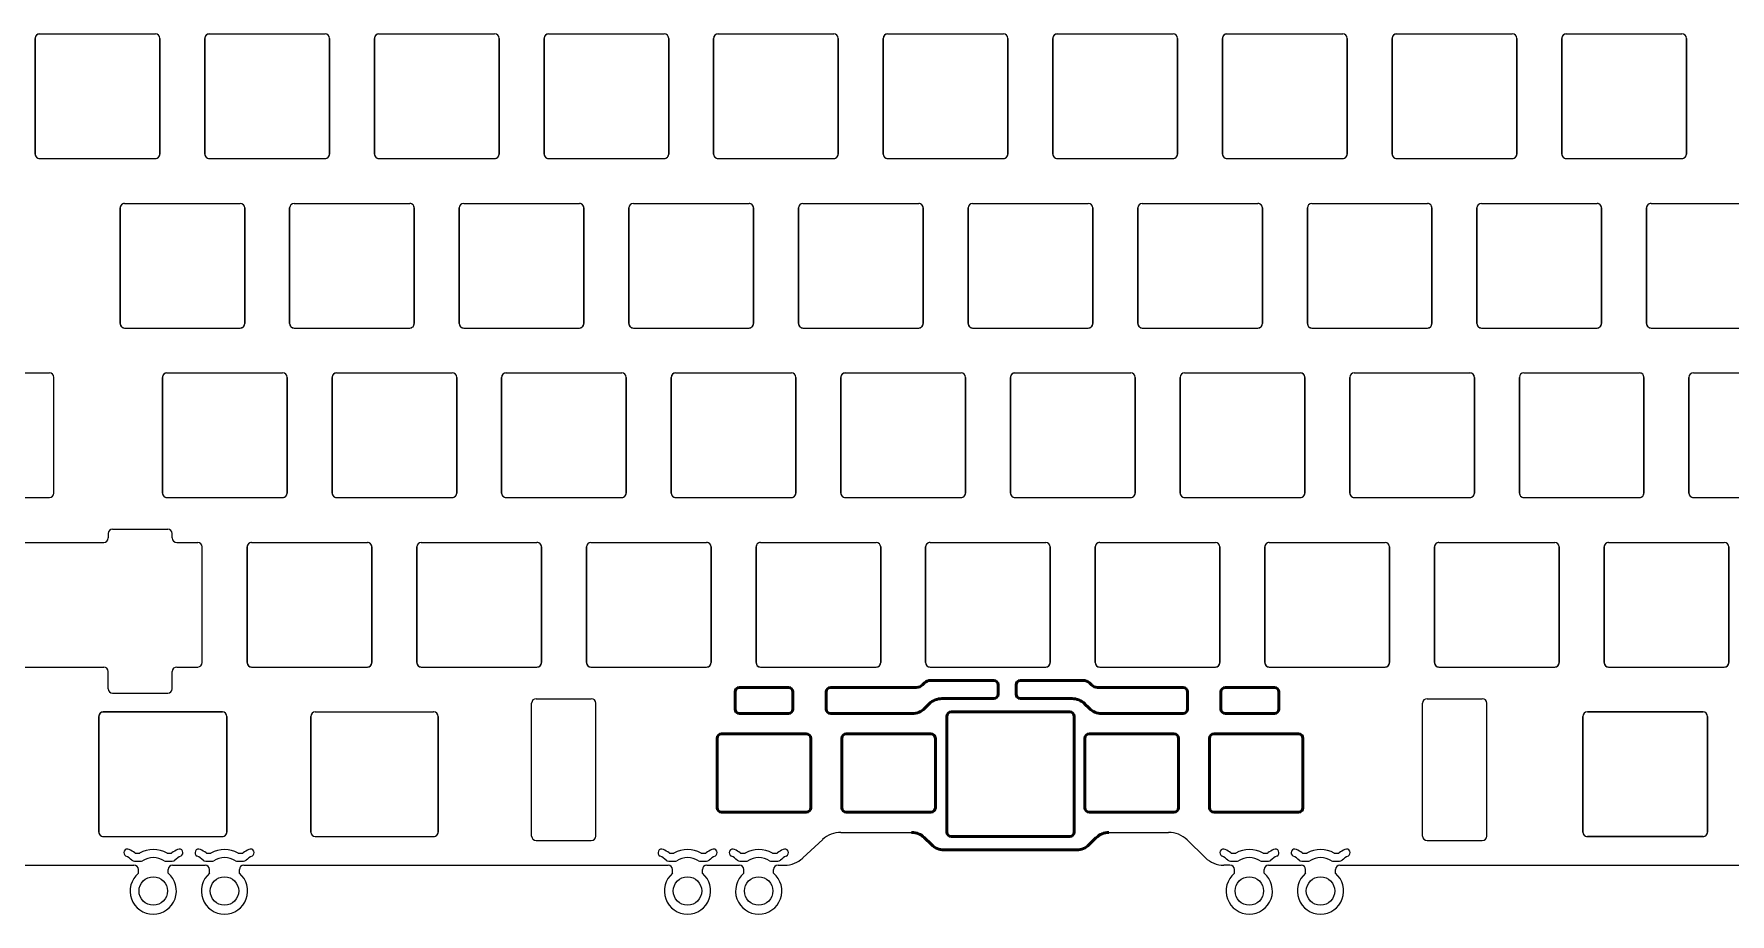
# Model space of a CAD drawing. Header units: millimetres. Extents: x 2604 to 3137, y 1244 to 1720.
# Drawn here: x 2719.6 to 2910.1, y 1496.6 to 1595.6 of the extents above; entities that cross this region are included whole.
import ezdxf

# ---------------------------------------------------------------- set-up
doc = ezdxf.new("R2010")
doc.units = ezdxf.units.MM
doc.linetypes.add('solid', pattern=[0])
doc.layers.add('Visible', color=7, linetype='Continuous', lineweight=50)

msp = doc.modelspace()

# ---------------------------------------------------------------- linework, layer by layer
at = {"linetype": 'Continuous', "lineweight": 15}
for p, q in [((2719.71, 1582.06), (2719.71, 1595.06)), ((2720.21, 1595.56), (2733.21, 1595.56)), ((2733.71, 1582.06), (2733.71, 1595.06)), ((2738.76, 1582.06), (2738.76, 1595.06)), ((2739.26, 1595.56), (2752.26, 1595.56)), ((2752.76, 1582.06), (2752.76, 1595.06)), ((2757.81, 1582.06), (2757.81, 1595.06)), ((2758.31, 1595.56), (2771.31, 1595.56)), ((2771.81, 1582.06), (2771.81, 1595.06)), ((2776.86, 1582.06), (2776.86, 1595.06)), ((2777.36, 1595.56), (2790.36, 1595.56)), ((2790.86, 1582.06), (2790.86, 1595.06)), ((2795.91, 1582.06), (2795.91, 1595.06)), ((2796.41, 1595.56), (2809.41, 1595.56)), ((2809.91, 1582.06), (2809.91, 1595.06)), ((2814.96, 1582.06), (2814.96, 1595.06)), ((2815.46, 1595.56), (2828.46, 1595.56)), ((2828.96, 1582.06), (2828.96, 1595.06)), ((2834.01, 1582.06), (2834.01, 1595.06)), ((2834.51, 1595.56), (2847.51, 1595.56)), ((2848.01, 1582.06), (2848.01, 1595.06)), ((2853.06, 1582.06), (2853.06, 1595.06)), ((2853.56, 1595.56), (2866.56, 1595.56)), ((2867.06, 1582.06), (2867.06, 1595.06)), ((2872.11, 1582.06), (2872.11, 1595.06)), ((2872.61, 1595.56), (2885.61, 1595.56)), ((2886.11, 1582.06), (2886.11, 1595.06)), ((2891.16, 1582.06), (2891.16, 1595.06)), ((2891.66, 1595.56), (2904.66, 1595.56)), ((2905.16, 1582.06), (2905.16, 1595.06)), ((2720.21, 1581.56), (2733.21, 1581.56)), ((2739.26, 1581.56), (2752.26, 1581.56)), ((2758.31, 1581.56), (2771.31, 1581.56)), ((2777.36, 1581.56), (2790.36, 1581.56)), ((2796.41, 1581.56), (2809.41, 1581.56)), ((2815.46, 1581.56), (2828.46, 1581.56)), ((2834.51, 1581.56), (2847.51, 1581.56)), ((2853.56, 1581.56), (2866.56, 1581.56)), ((2872.61, 1581.56), (2885.61, 1581.56)), ((2891.66, 1581.56), (2904.66, 1581.56)), ((2729.24, 1563.01), (2729.24, 1576.01)), ((2729.74, 1576.51), (2742.74, 1576.51)), ((2743.24, 1563.01), (2743.24, 1576.01)), ((2748.29, 1563.01), (2748.29, 1576.01)), ((2748.79, 1576.51), (2761.79, 1576.51)), ((2762.29, 1563.01), (2762.29, 1576.01)), ((2767.34, 1563.01), (2767.34, 1576.01)), ((2767.84, 1576.51), (2780.84, 1576.51)), ((2781.34, 1563.01), (2781.34, 1576.01)), ((2786.39, 1563.01), (2786.39, 1576.01)), ((2786.89, 1576.51), (2799.89, 1576.51)), ((2800.39, 1563.01), (2800.39, 1576.01)), ((2805.44, 1563.01), (2805.44, 1576.01)), ((2805.94, 1576.51), (2818.94, 1576.51)), ((2819.44, 1563.01), (2819.44, 1576.01)), ((2824.49, 1563.01), (2824.49, 1576.01)), ((2824.99, 1576.51), (2837.99, 1576.51)), ((2838.49, 1563.01), (2838.49, 1576.01)), ((2843.54, 1563.01), (2843.54, 1576.01)), ((2844.04, 1576.51), (2857.04, 1576.51)), ((2857.54, 1563.01), (2857.54, 1576.01)), ((2862.59, 1563.01), (2862.59, 1576.01)), ((2863.09, 1576.51), (2876.09, 1576.51)), ((2876.59, 1563.01), (2876.59, 1576.01)), ((2881.64, 1563.01), (2881.64, 1576.01)), ((2882.14, 1576.51), (2895.14, 1576.51)), ((2895.64, 1563.01), (2895.64, 1576.01)), ((2900.69, 1563.01), (2900.69, 1576.01)), ((2901.19, 1576.51), (2914.19, 1576.51)), ((2729.74, 1562.51), (2742.74, 1562.51)), ((2748.79, 1562.51), (2761.79, 1562.51)), ((2767.84, 1562.51), (2780.84, 1562.51)), ((2786.89, 1562.51), (2799.89, 1562.51)), ((2805.94, 1562.51), (2818.94, 1562.51)), ((2824.99, 1562.51), (2837.99, 1562.51)), ((2844.04, 1562.51), (2857.04, 1562.51)), ((2863.09, 1562.51), (2876.09, 1562.51)), ((2882.14, 1562.51), (2895.14, 1562.51)), ((2901.19, 1562.51), (2914.19, 1562.51)), ((2703.54, 1557.46), (2721.31, 1557.46)), ((2721.81, 1543.96), (2721.81, 1556.96)), ((2734, 1543.96), (2734, 1556.96)), ((2734.5, 1557.46), (2747.5, 1557.46)), ((2748, 1543.96), (2748, 1556.96)), ((2753.05, 1543.96), (2753.05, 1556.96)), ((2753.55, 1557.46), (2766.55, 1557.46)), ((2767.05, 1543.96), (2767.05, 1556.96)), ((2772.1, 1543.96), (2772.1, 1556.96)), ((2772.6, 1557.46), (2785.6, 1557.46)), ((2786.1, 1543.96), (2786.1, 1556.96)), ((2791.15, 1543.96), (2791.15, 1556.96)), ((2791.65, 1557.46), (2804.65, 1557.46)), ((2805.15, 1543.96), (2805.15, 1556.96)), ((2810.2, 1543.96), (2810.2, 1556.96)), ((2810.7, 1557.46), (2823.7, 1557.46)), ((2824.2, 1543.96), (2824.2, 1556.96)), ((2829.25, 1543.96), (2829.25, 1556.96)), ((2829.75, 1557.46), (2842.75, 1557.46)), ((2843.25, 1543.96), (2843.25, 1556.96)), ((2848.3, 1543.96), (2848.3, 1556.96)), ((2848.8, 1557.46), (2861.8, 1557.46)), ((2862.3, 1543.96), (2862.3, 1556.96)), ((2867.35, 1543.96), (2867.35, 1556.96)), ((2867.85, 1557.46), (2880.85, 1557.46)), ((2881.35, 1543.96), (2881.35, 1556.96)), ((2886.4, 1543.96), (2886.4, 1556.96)), ((2886.9, 1557.46), (2899.9, 1557.46)), ((2900.4, 1543.96), (2900.4, 1556.96)), ((2905.45, 1543.96), (2905.45, 1556.96)), ((2905.95, 1557.46), (2918.95, 1557.46)), ((2703.54, 1543.46), (2721.31, 1543.46)), ((2734.5, 1543.46), (2747.5, 1543.46)), ((2753.55, 1543.46), (2766.55, 1543.46)), ((2772.6, 1543.46), (2785.6, 1543.46)), ((2791.65, 1543.46), (2804.65, 1543.46)), ((2810.7, 1543.46), (2823.7, 1543.46)), ((2829.75, 1543.46), (2842.75, 1543.46)), ((2848.8, 1543.46), (2861.8, 1543.46)), ((2867.85, 1543.46), (2880.85, 1543.46)), ((2886.9, 1543.46), (2899.9, 1543.46)), ((2905.95, 1543.46), (2918.95, 1543.46)), ((2727.91, 1539.4), (2727.91, 1538.91)), ((2728.41, 1539.9), (2734.61, 1539.9)), ((2735.11, 1538.91), (2735.11, 1539.4)), ((2735.61, 1538.41), (2737.98, 1538.41)), ((2738.47, 1524.91), (2738.47, 1537.91)), ((2743.52, 1524.91), (2743.52, 1537.91)), ((2744.02, 1538.41), (2757.02, 1538.41)), ((2757.52, 1524.91), (2757.52, 1537.91)), ((2762.57, 1524.91), (2762.57, 1537.91)), ((2763.07, 1538.41), (2776.07, 1538.41)), ((2776.57, 1524.91), (2776.57, 1537.91)), ((2781.62, 1524.91), (2781.62, 1537.91)), ((2782.12, 1538.41), (2795.12, 1538.41)), ((2795.62, 1524.91), (2795.62, 1537.91)), ((2800.67, 1524.91), (2800.67, 1537.91)), ((2801.17, 1538.41), (2814.17, 1538.41)), ((2814.67, 1524.91), (2814.67, 1537.91)), ((2819.72, 1524.91), (2819.72, 1537.91)), ((2820.22, 1538.41), (2833.22, 1538.41)), ((2833.72, 1524.91), (2833.72, 1537.91)), ((2838.77, 1524.91), (2838.77, 1537.91)), ((2839.27, 1538.41), (2852.27, 1538.41)), ((2852.77, 1524.91), (2852.77, 1537.91)), ((2857.82, 1524.91), (2857.82, 1537.91)), ((2858.32, 1538.41), (2871.32, 1538.41)), ((2871.82, 1524.91), (2871.82, 1537.91)), ((2876.87, 1524.91), (2876.87, 1537.91)), ((2877.37, 1538.41), (2890.37, 1538.41)), ((2890.87, 1524.91), (2890.87, 1537.91)), ((2895.92, 1524.91), (2895.92, 1537.91)), ((2896.42, 1538.41), (2909.42, 1538.41)), ((2909.92, 1524.91), (2909.92, 1537.91)), ((2711.73, 1524.41), (2727.41, 1524.41)), ((2735.61, 1524.41), (2737.98, 1524.41)), ((2744.02, 1524.41), (2757.02, 1524.41)), ((2763.07, 1524.41), (2776.07, 1524.41)), ((2782.12, 1524.41), (2795.12, 1524.41)), ((2801.17, 1524.41), (2814.17, 1524.41)), ((2820.22, 1524.41), (2833.22, 1524.41)), ((2839.27, 1524.41), (2852.27, 1524.41)), ((2858.32, 1524.41), (2871.32, 1524.41)), ((2877.37, 1524.41), (2890.37, 1524.41)), ((2896.42, 1524.41), (2909.42, 1524.41)), ((2727.91, 1521.96), (2727.91, 1523.91)), ((2735.11, 1521.96), (2735.11, 1523.91)), ((2728.41, 1521.46), (2734.61, 1521.46)), ((2775.47, 1505.41), (2775.47, 1520.35)), ((2775.97, 1520.85), (2782.17, 1520.85)), ((2782.67, 1505.41), (2782.67, 1520.35)), ((2875.54, 1505.41), (2875.54, 1520.35)), ((2876.04, 1520.85), (2882.24, 1520.85)), ((2882.74, 1505.41), (2882.74, 1520.35)), ((2726.86, 1505.86), (2726.86, 1518.86)), ((2727.36, 1519.36), (2740.74, 1519.36)), ((2741.24, 1505.86), (2741.24, 1518.86)), ((2750.66, 1506.36), (2750.66, 1518.36)), ((2750.67, 1505.86), (2750.67, 1518.86)), ((2764.97, 1505.86), (2764.97, 1518.86)), ((2893.54, 1505.86), (2893.54, 1518.86)), ((2907.04, 1519.36), (2894.04, 1519.36)), ((2894.04, 1519.36), (2907.04, 1519.36)), ((2907.54, 1505.86), (2907.54, 1518.86)), ((2727.36, 1505.36), (2740.74, 1505.36)), ((2907.04, 1505.36), (2894.04, 1505.36)), ((2894.04, 1505.36), (2907.04, 1505.36)), ((2775.97, 1504.91), (2782.17, 1504.91)), ((2876.04, 1504.91), (2882.24, 1504.91))]:
    msp.add_line(p, q, dxfattribs=at)
for p, q in [((2719.71, 1595.06), (2719.71, 1582.06)), ((2720.21, 1595.56), (2733.21, 1595.56)), ((2733.71, 1595.06), (2733.71, 1582.06)), ((2738.76, 1595.06), (2738.76, 1582.06)), ((2739.26, 1595.56), (2752.26, 1595.56)), ((2752.76, 1595.06), (2752.76, 1582.06)), ((2757.81, 1595.06), (2757.81, 1582.06)), ((2758.31, 1595.56), (2771.31, 1595.56)), ((2771.81, 1595.06), (2771.81, 1582.06)), ((2776.86, 1595.06), (2776.86, 1582.06)), ((2777.36, 1595.56), (2790.36, 1595.56)), ((2790.86, 1595.06), (2790.86, 1582.06)), ((2795.91, 1595.06), (2795.91, 1582.06)), ((2796.41, 1595.56), (2809.41, 1595.56)), ((2809.91, 1595.06), (2809.91, 1582.06)), ((2814.96, 1595.06), (2814.96, 1582.06)), ((2815.46, 1595.56), (2828.46, 1595.56)), ((2828.96, 1595.06), (2828.96, 1582.06)), ((2834.01, 1595.06), (2834.01, 1582.06)), ((2834.51, 1595.56), (2847.51, 1595.56)), ((2848.01, 1595.06), (2848.01, 1582.06)), ((2853.06, 1595.06), (2853.06, 1582.06)), ((2853.56, 1595.56), (2866.56, 1595.56)), ((2867.06, 1595.06), (2867.06, 1582.06)), ((2872.11, 1595.06), (2872.11, 1582.06)), ((2872.61, 1595.56), (2885.61, 1595.56)), ((2886.11, 1595.06), (2886.11, 1582.06)), ((2891.16, 1595.06), (2891.16, 1582.06)), ((2891.66, 1595.56), (2904.66, 1595.56)), ((2905.16, 1595.06), (2905.16, 1582.06)), ((2720.21, 1581.56), (2733.21, 1581.56)), ((2739.26, 1581.56), (2752.26, 1581.56)), ((2758.31, 1581.56), (2771.31, 1581.56)), ((2777.36, 1581.56), (2790.36, 1581.56)), ((2796.41, 1581.56), (2809.41, 1581.56)), ((2815.46, 1581.56), (2828.46, 1581.56)), ((2834.51, 1581.56), (2847.51, 1581.56)), ((2853.56, 1581.56), (2866.56, 1581.56)), ((2872.61, 1581.56), (2885.61, 1581.56)), ((2891.66, 1581.56), (2904.66, 1581.56)), ((2729.24, 1576.01), (2729.24, 1563.01)), ((2729.74, 1576.51), (2742.74, 1576.51)), ((2743.24, 1576.01), (2743.24, 1563.01)), ((2748.29, 1576.01), (2748.29, 1563.01)), ((2748.79, 1576.51), (2761.79, 1576.51)), ((2762.29, 1576.01), (2762.29, 1563.01)), ((2767.34, 1576.01), (2767.34, 1563.01)), ((2767.84, 1576.51), (2780.84, 1576.51)), ((2781.34, 1576.01), (2781.34, 1563.01)), ((2786.39, 1576.01), (2786.39, 1563.01)), ((2786.89, 1576.51), (2799.89, 1576.51)), ((2800.39, 1576.01), (2800.39, 1563.01)), ((2805.44, 1576.01), (2805.44, 1563.01)), ((2805.94, 1576.51), (2818.94, 1576.51)), ((2819.44, 1576.01), (2819.44, 1563.01)), ((2824.49, 1576.01), (2824.49, 1563.01)), ((2824.99, 1576.51), (2837.99, 1576.51)), ((2838.49, 1576.01), (2838.49, 1563.01)), ((2843.54, 1576.01), (2843.54, 1563.01)), ((2844.04, 1576.51), (2857.04, 1576.51)), ((2857.54, 1576.01), (2857.54, 1563.01)), ((2862.59, 1576.01), (2862.59, 1563.01)), ((2863.09, 1576.51), (2876.09, 1576.51)), ((2876.59, 1576.01), (2876.59, 1563.01)), ((2881.64, 1576.01), (2881.64, 1563.01)), ((2882.14, 1576.51), (2895.14, 1576.51)), ((2895.64, 1576.01), (2895.64, 1563.01)), ((2900.69, 1576.01), (2900.69, 1563.01)), ((2901.19, 1576.51), (2914.19, 1576.51)), ((2729.74, 1562.51), (2742.74, 1562.51)), ((2748.79, 1562.51), (2761.79, 1562.51)), ((2767.84, 1562.51), (2780.84, 1562.51)), ((2786.89, 1562.51), (2799.89, 1562.51)), ((2805.94, 1562.51), (2818.94, 1562.51)), ((2824.99, 1562.51), (2837.99, 1562.51)), ((2844.04, 1562.51), (2857.04, 1562.51)), ((2863.09, 1562.51), (2876.09, 1562.51)), ((2882.14, 1562.51), (2895.14, 1562.51)), ((2901.19, 1562.51), (2914.19, 1562.51)), ((2703.54, 1557.46), (2721.31, 1557.46)), ((2721.81, 1543.96), (2721.81, 1556.96)), ((2734, 1556.96), (2734, 1543.96)), ((2734.5, 1557.46), (2747.5, 1557.46)), ((2748, 1556.96), (2748, 1543.96)), ((2753.05, 1556.96), (2753.05, 1543.96)), ((2753.55, 1557.46), (2766.55, 1557.46)), ((2767.05, 1556.96), (2767.05, 1543.96)), ((2772.1, 1556.96), (2772.1, 1543.96)), ((2772.6, 1557.46), (2785.6, 1557.46)), ((2786.1, 1556.96), (2786.1, 1543.96)), ((2791.15, 1556.96), (2791.15, 1543.96)), ((2791.65, 1557.46), (2804.65, 1557.46)), ((2805.15, 1556.96), (2805.15, 1543.96)), ((2810.2, 1556.96), (2810.2, 1543.96)), ((2810.7, 1557.46), (2823.7, 1557.46)), ((2824.2, 1556.96), (2824.2, 1543.96)), ((2829.25, 1556.96), (2829.25, 1543.96)), ((2829.75, 1557.46), (2842.75, 1557.46)), ((2843.25, 1556.96), (2843.25, 1543.96)), ((2848.3, 1556.96), (2848.3, 1543.96)), ((2848.8, 1557.46), (2861.8, 1557.46)), ((2862.3, 1556.96), (2862.3, 1543.96)), ((2867.35, 1556.96), (2867.35, 1543.96)), ((2867.85, 1557.46), (2880.85, 1557.46)), ((2881.35, 1556.96), (2881.35, 1543.96)), ((2886.4, 1556.96), (2886.4, 1543.96)), ((2886.9, 1557.46), (2899.9, 1557.46)), ((2900.4, 1556.96), (2900.4, 1543.96)), ((2905.45, 1556.96), (2905.45, 1543.96)), ((2905.95, 1557.46), (2918.95, 1557.46)), ((2703.54, 1543.46), (2721.31, 1543.46)), ((2734.5, 1543.46), (2747.5, 1543.46)), ((2753.55, 1543.46), (2766.55, 1543.46)), ((2772.6, 1543.46), (2785.6, 1543.46)), ((2791.65, 1543.46), (2804.65, 1543.46)), ((2810.7, 1543.46), (2823.7, 1543.46)), ((2829.75, 1543.46), (2842.75, 1543.46)), ((2848.8, 1543.46), (2861.8, 1543.46)), ((2867.85, 1543.46), (2880.85, 1543.46)), ((2886.9, 1543.46), (2899.9, 1543.46)), ((2905.95, 1543.46), (2918.95, 1543.46)), ((2711.73, 1538.41), (2727.41, 1538.41)), ((2743.52, 1537.91), (2743.52, 1524.91)), ((2744.02, 1538.41), (2757.02, 1538.41)), ((2757.52, 1537.91), (2757.52, 1524.91)), ((2762.57, 1537.91), (2762.57, 1524.91)), ((2763.07, 1538.41), (2776.07, 1538.41)), ((2776.57, 1537.91), (2776.57, 1524.91)), ((2781.62, 1537.91), (2781.62, 1524.91)), ((2782.12, 1538.41), (2795.12, 1538.41)), ((2795.62, 1537.91), (2795.62, 1524.91)), ((2800.67, 1537.91), (2800.67, 1524.91)), ((2801.17, 1538.41), (2814.17, 1538.41)), ((2814.67, 1537.91), (2814.67, 1524.91)), ((2819.72, 1537.91), (2819.72, 1524.91)), ((2820.22, 1538.41), (2833.22, 1538.41)), ((2833.72, 1537.91), (2833.72, 1524.91)), ((2838.77, 1537.91), (2838.77, 1524.91)), ((2839.27, 1538.41), (2852.27, 1538.41)), ((2852.77, 1537.91), (2852.77, 1524.91)), ((2857.82, 1537.91), (2857.82, 1524.91)), ((2858.32, 1538.41), (2871.32, 1538.41)), ((2871.82, 1537.91), (2871.82, 1524.91)), ((2876.87, 1537.91), (2876.87, 1524.91)), ((2877.37, 1538.41), (2890.37, 1538.41)), ((2890.87, 1537.91), (2890.87, 1524.91)), ((2895.92, 1537.91), (2895.92, 1524.91)), ((2896.42, 1538.41), (2909.42, 1538.41)), ((2909.92, 1537.91), (2909.92, 1524.91)), ((2713.07, 1524.41), (2726.07, 1524.41)), ((2744.02, 1524.41), (2757.02, 1524.41)), ((2763.07, 1524.41), (2776.07, 1524.41)), ((2782.12, 1524.41), (2795.12, 1524.41)), ((2801.17, 1524.41), (2814.17, 1524.41)), ((2820.22, 1524.41), (2833.22, 1524.41)), ((2839.27, 1524.41), (2852.27, 1524.41)), ((2858.32, 1524.41), (2871.32, 1524.41)), ((2877.37, 1524.41), (2890.37, 1524.41)), ((2896.42, 1524.41), (2909.42, 1524.41)), ((2726.85, 1518.86), (2726.85, 1505.86)), ((2740.73, 1519.36), (2727.35, 1519.36)), ((2741.24, 1518.86), (2741.24, 1505.86)), ((2750.66, 1518.86), (2750.66, 1505.86)), ((2751.16, 1519.36), (2764.46, 1519.36)), ((2764.96, 1518.86), (2764.96, 1505.86)), ((2893.54, 1518.86), (2893.54, 1505.86)), ((2907.54, 1518.86), (2907.54, 1505.86)), ((2727.35, 1505.36), (2740.74, 1505.36)), ((2751.16, 1505.36), (2764.46, 1505.36)), ((2805.93, 1502.95), (2808.16, 1505.02)), ((2810.2, 1505.83), (2818.15, 1505.83)), ((2840.31, 1505.83), (2846.99, 1505.83)), ((2849.08, 1504.98), (2851.13, 1502.99)), ((2698.47, 1502.14), (2730.8, 1502.14)), ((2731.3, 1501.23), (2731.3, 1501.64)), ((2734.64, 1501.23), (2734.64, 1501.64)), ((2735.14, 1502.14), (2738.8, 1502.14)), ((2739.3, 1501.23), (2739.3, 1501.64)), ((2742.64, 1501.23), (2742.64, 1501.64)), ((2743.14, 1502.14), (2790.8, 1502.14)), ((2791.3, 1501.23), (2791.3, 1501.64)), ((2794.64, 1501.23), (2794.64, 1501.64)), ((2795.14, 1502.14), (2798.8, 1502.14)), ((2799.3, 1501.23), (2799.3, 1501.64)), ((2802.64, 1501.23), (2802.64, 1501.64)), ((2803.14, 1502.14), (2803.88, 1502.14)), ((2853.9, 1502.14), (2853.22, 1502.14)), ((2854.4, 1501.23), (2854.4, 1501.64)), ((2857.74, 1501.23), (2857.74, 1501.64)), ((2858.24, 1502.14), (2861.9, 1502.14)), ((2862.4, 1501.23), (2862.4, 1501.64)), ((2865.74, 1501.23), (2865.74, 1501.64)), ((2866.24, 1502.14), (2940.8, 1502.14))]:
    msp.add_line(p, q)
at = {"linetype": 'solid'}
for p, q in [((2730.99, 1503.48), (2731.38, 1503.48)), ((2734.59, 1503.48), (2734.98, 1503.48)), ((2738.99, 1503.48), (2739.38, 1503.48)), ((2742.59, 1503.48), (2742.98, 1503.48)), ((2790.99, 1503.48), (2791.38, 1503.48)), ((2794.59, 1503.48), (2794.98, 1503.48)), ((2798.99, 1503.48), (2799.38, 1503.48)), ((2802.59, 1503.48), (2802.98, 1503.48)), ((2854.09, 1503.48), (2854.48, 1503.48)), ((2857.69, 1503.48), (2858.08, 1503.48)), ((2862.09, 1503.48), (2862.48, 1503.48)), ((2865.69, 1503.48), (2866.08, 1503.48)), ((2730.86, 1502.58), (2731.55, 1502.58)), ((2734.42, 1502.58), (2735.11, 1502.58)), ((2738.86, 1502.58), (2739.55, 1502.58)), ((2742.42, 1502.58), (2743.11, 1502.58)), ((2790.86, 1502.58), (2791.55, 1502.58)), ((2794.42, 1502.58), (2795.11, 1502.58)), ((2798.86, 1502.58), (2799.55, 1502.58)), ((2802.42, 1502.58), (2803.11, 1502.58)), ((2853.96, 1502.58), (2854.65, 1502.58)), ((2857.52, 1502.58), (2858.21, 1502.58)), ((2861.96, 1502.58), (2862.65, 1502.58)), ((2865.52, 1502.58), (2866.21, 1502.58))]:
    msp.add_line(p, q, dxfattribs=at)
for centre in [(2732.97, 1499.24), (2740.97, 1499.24), (2792.97, 1499.24), (2800.97, 1499.24), (2856.07, 1499.24), (2864.07, 1499.24)]:
    msp.add_circle(centre, 1.6)
at = {"linetype": 'Continuous', "lineweight": 15}
for centre, start, end in [((2720.21, 1595.06), 89.9991, 179.9998), ((2733.21, 1595.06), 359.9999, 89.9997), ((2739.26, 1595.06), 89.9991, 179.9998), ((2752.26, 1595.06), 359.9999, 89.9997), ((2758.31, 1595.06), 89.9991, 179.9998), ((2771.31, 1595.06), 359.9999, 89.9997), ((2777.36, 1595.06), 89.9991, 179.9998), ((2790.36, 1595.06), 359.9999, 89.9997), ((2796.41, 1595.06), 89.9991, 179.9998), ((2809.41, 1595.06), 359.9999, 89.9997), ((2815.46, 1595.06), 89.9991, 179.9998), ((2828.46, 1595.06), 359.9999, 89.9997), ((2834.51, 1595.06), 89.9991, 179.9998), ((2847.51, 1595.06), 359.9999, 89.9997), ((2853.56, 1595.06), 89.9991, 179.9998), ((2866.56, 1595.06), 359.9999, 89.9997), ((2872.61, 1595.06), 89.9991, 179.9998), ((2885.61, 1595.06), 359.9999, 89.9997), ((2891.66, 1595.06), 89.9991, 179.9998), ((2904.66, 1595.06), 359.9999, 89.9997), ((2720.21, 1582.06), 179.9998, 270.0009), ((2733.21, 1582.06), 270.0003, 0.0005), ((2739.26, 1582.06), 179.9998, 270.0009), ((2752.26, 1582.06), 270.0003, 0.0005), ((2758.31, 1582.06), 179.9998, 270.0009), ((2771.31, 1582.06), 270.0003, 0.0005), ((2777.36, 1582.06), 179.9998, 270.0009), ((2790.36, 1582.06), 270.0003, 0.0005), ((2796.41, 1582.06), 179.9998, 270.0009), ((2809.41, 1582.06), 270.0003, 0.0005), ((2815.46, 1582.06), 179.9998, 270.0009), ((2828.46, 1582.06), 270.0003, 0.0005), ((2834.51, 1582.06), 179.9998, 270.0009), ((2847.51, 1582.06), 270.0003, 0.0005), ((2853.56, 1582.06), 179.9998, 270.0009), ((2866.56, 1582.06), 270.0003, 0.0005), ((2872.61, 1582.06), 179.9998, 270.0009), ((2885.61, 1582.06), 270.0003, 0.0005), ((2891.66, 1582.06), 179.9998, 270.0009), ((2904.66, 1582.06), 270.0003, 0.0005), ((2729.74, 1576.01), 89.9991, 179.9998), ((2742.74, 1576.01), 359.9999, 89.9997), ((2748.79, 1576.01), 89.9999, 179.9998), ((2761.79, 1576.01), 359.9999, 90), ((2767.84, 1576.01), 89.9999, 179.9998), ((2780.84, 1576.01), 359.9999, 90), ((2786.89, 1576.01), 89.9999, 179.9998), ((2799.89, 1576.01), 359.9999, 90), ((2805.94, 1576.01), 89.9999, 179.9998), ((2818.94, 1576.01), 359.9999, 90), ((2824.99, 1576.01), 89.9999, 179.9998), ((2837.99, 1576.01), 359.9999, 89.9997), ((2844.04, 1576.01), 89.9999, 179.9998), ((2857.04, 1576.01), 359.9999, 90), ((2863.09, 1576.01), 89.9999, 179.9998), ((2876.09, 1576.01), 359.9999, 90), ((2882.14, 1576.01), 89.9999, 179.9998), ((2895.14, 1576.01), 359.9999, 90), ((2901.19, 1576.01), 89.9991, 179.9998), ((2729.74, 1563.01), 179.9998, 270.0009), ((2742.74, 1563.01), 270.0003, 0.0005), ((2748.79, 1563.01), 179.9998, 270.0001), ((2761.79, 1563.01), 270, 0.0001), ((2767.84, 1563.01), 179.9998, 270.0001), ((2780.84, 1563.01), 270, 0.0005), ((2786.89, 1563.01), 179.9998, 270.0001), ((2799.89, 1563.01), 270, 0.0005), ((2805.94, 1563.01), 179.9998, 270.0001), ((2818.94, 1563.01), 270, 0.0005), ((2824.99, 1563.01), 179.9998, 270.0001), ((2837.99, 1563.01), 270.0003, 0.0005), ((2844.04, 1563.01), 179.9998, 270.0001), ((2857.04, 1563.01), 270, 0.0005), ((2863.09, 1563.01), 179.9998, 270.0001), ((2876.09, 1563.01), 270, 0.0005), ((2882.14, 1563.01), 179.9998, 270.0001), ((2895.14, 1563.01), 270, 0.0005), ((2901.19, 1563.01), 179.9998, 270.0009), ((2721.31, 1556.96), 0, 89.8899), ((2734.5, 1556.96), 89.9991, 179.9998), ((2747.5, 1556.96), 359.9999, 89.9997), ((2753.55, 1556.96), 89.9991, 179.9998), ((2766.55, 1556.96), 359.9999, 89.9997), ((2772.6, 1556.96), 89.9991, 179.9998), ((2785.6, 1556.96), 359.9999, 89.9997), ((2791.65, 1556.96), 89.9991, 179.9998), ((2804.65, 1556.96), 359.9999, 89.9997), ((2810.7, 1556.96), 89.9991, 179.9998), ((2823.7, 1556.96), 359.9999, 89.9997), ((2829.75, 1556.96), 89.9991, 179.9998), ((2842.75, 1556.96), 359.9999, 89.9997), ((2848.8, 1556.96), 89.9999, 179.9998), ((2861.8, 1556.96), 359.9999, 90), ((2867.85, 1556.96), 89.9999, 179.9998), ((2880.85, 1556.96), 359.9999, 90), ((2886.9, 1556.96), 89.9999, 179.9998), ((2899.9, 1556.96), 359.9999, 90), ((2905.95, 1556.96), 89.9999, 179.9998), ((2721.31, 1543.96), 270.0816, 0), ((2734.5, 1543.96), 179.9998, 270.0009), ((2747.5, 1543.96), 270.0003, 0.0005), ((2753.55, 1543.96), 179.9998, 270.0009), ((2766.55, 1543.96), 270.0003, 0.0005), ((2772.6, 1543.96), 179.9998, 270.0009), ((2785.6, 1543.96), 270.0003, 0.0005), ((2791.65, 1543.96), 179.9998, 270.0009), ((2804.65, 1543.96), 270.0003, 0.0005), ((2810.7, 1543.96), 179.9998, 270.0009), ((2823.7, 1543.96), 270.0003, 0.0005), ((2829.75, 1543.96), 179.9998, 270.0009), ((2842.75, 1543.96), 270.0003, 0.0005), ((2848.8, 1543.96), 179.9998, 270.0001), ((2861.8, 1543.96), 270, 0.0005), ((2867.85, 1543.96), 179.9998, 270.0001), ((2880.85, 1543.96), 270, 0.0005), ((2886.9, 1543.96), 179.9998, 270.0001), ((2899.9, 1543.96), 270, 0.0005), ((2905.95, 1543.96), 179.9998, 270.0001), ((2728.41, 1539.4), 90, 180), ((2734.61, 1539.4), 0, 90), ((2727.41, 1538.91), 270, 0), ((2735.61, 1538.91), 180, 270), ((2737.97, 1537.91), 0.0002, 89.8896), ((2744.02, 1537.91), 89.9991, 179.9998), ((2757.02, 1537.91), 359.9998, 90), ((2763.07, 1537.91), 89.9999, 179.9998), ((2776.07, 1537.91), 359.9999, 90), ((2782.12, 1537.91), 89.9999, 179.9998), ((2795.12, 1537.91), 359.9999, 90), ((2801.17, 1537.91), 89.9991, 179.9998), ((2814.17, 1537.91), 359.9999, 89.9997), ((2820.22, 1537.91), 89.9991, 179.9998), ((2833.22, 1537.91), 359.9999, 89.9997), ((2839.27, 1537.91), 89.9991, 179.9998), ((2852.27, 1537.91), 359.9999, 89.9997), ((2858.32, 1537.91), 89.9991, 179.9998), ((2871.32, 1537.91), 359.9999, 89.9997), ((2877.37, 1537.91), 89.9991, 179.9998), ((2890.37, 1537.91), 359.9999, 89.9997), ((2896.42, 1537.91), 89.9991, 179.9998), ((2909.42, 1537.91), 359.9999, 89.9997), ((2727.41, 1523.91), 0, 90), ((2735.61, 1523.91), 90, 180), ((2737.97, 1524.91), 270.0818, 0.0002), ((2744.02, 1524.91), 179.9998, 270.0009), ((2757.02, 1524.91), 270, 0.0005), ((2763.07, 1524.91), 179.9998, 270.0001), ((2776.07, 1524.91), 270, 0.0005), ((2782.12, 1524.91), 179.9998, 270.0001), ((2795.12, 1524.91), 270, 0.0005), ((2801.17, 1524.91), 179.9998, 270.0009), ((2814.17, 1524.91), 270.0003, 0.0005), ((2820.22, 1524.91), 179.9998, 270.0009), ((2833.22, 1524.91), 270.0003, 0.0005), ((2839.27, 1524.91), 179.9998, 270.0009), ((2852.27, 1524.91), 270.0003, 0.0005), ((2858.32, 1524.91), 179.9998, 270.0009), ((2871.32, 1524.91), 270.0003, 0.0005), ((2877.37, 1524.91), 179.9998, 270.0009), ((2890.37, 1524.91), 270.0003, 0.0005), ((2896.42, 1524.91), 179.9998, 270.0009), ((2909.42, 1524.91), 270.0003, 0.0005), ((2728.41, 1521.96), 180, 270), ((2734.61, 1521.96), 270, 0), ((2775.97, 1520.35), 90, 180), ((2782.17, 1520.35), 0, 90), ((2876.04, 1520.35), 90, 180), ((2882.24, 1520.35), 0, 90), ((2727.36, 1518.86), 89.9991, 179.9998), ((2740.74, 1518.86), 359.9999, 89.9997), ((2764.47, 1518.86), 359.9999, 89.9997), ((2894.04, 1518.86), 89.9999, 179.9998), ((2907.04, 1518.86), 0.0002, 90), ((2727.36, 1505.86), 179.9998, 270.0009), ((2740.74, 1505.86), 270.0003, 0.0005), ((2764.47, 1505.86), 270.0003, 0.0005), ((2775.97, 1505.41), 180, 270), ((2782.17, 1505.41), 270, 0), ((2876.04, 1505.41), 180, 270), ((2882.24, 1505.41), 270, 0), ((2894.04, 1505.86), 179.9998, 270.0001), ((2907.04, 1505.86), 270, 0.0004)]:
    msp.add_arc(centre, 0.5, start, end, dxfattribs=at)
for centre, radius, start, end in [((2720.21, 1595.06), 0.5, 90, 180), ((2733.21, 1595.06), 0.5, 0, 90), ((2739.26, 1595.06), 0.5, 90, 180), ((2752.26, 1595.06), 0.5, 0, 90), ((2758.31, 1595.06), 0.5, 90, 180), ((2771.31, 1595.06), 0.5, 0, 90), ((2777.36, 1595.06), 0.5, 90, 180), ((2790.36, 1595.06), 0.5, 0, 90), ((2796.41, 1595.06), 0.5, 90, 180), ((2809.41, 1595.06), 0.5, 0, 90), ((2815.46, 1595.06), 0.5, 90, 180), ((2828.46, 1595.06), 0.5, 0, 90), ((2834.51, 1595.06), 0.5, 90, 180), ((2847.51, 1595.06), 0.5, 0, 90), ((2853.56, 1595.06), 0.5, 90, 180), ((2866.56, 1595.06), 0.5, 0, 90), ((2872.61, 1595.06), 0.5, 90, 180), ((2885.61, 1595.06), 0.5, 0, 90), ((2891.66, 1595.06), 0.5, 90, 180), ((2904.66, 1595.06), 0.5, 0, 90), ((2720.21, 1582.06), 0.5, 180, 270), ((2733.21, 1582.06), 0.5, 270, 0), ((2739.26, 1582.06), 0.5, 180, 270), ((2752.26, 1582.06), 0.5, 270, 0), ((2758.31, 1582.06), 0.5, 180, 270), ((2771.31, 1582.06), 0.5, 270, 0), ((2777.36, 1582.06), 0.5, 180, 270), ((2790.36, 1582.06), 0.5, 270, 0), ((2796.41, 1582.06), 0.5, 180, 270), ((2809.41, 1582.06), 0.5, 270, 0), ((2815.46, 1582.06), 0.5, 180, 270), ((2828.46, 1582.06), 0.5, 270, 0), ((2834.51, 1582.06), 0.5, 180, 270), ((2847.51, 1582.06), 0.5, 270, 0), ((2853.56, 1582.06), 0.5, 180, 270), ((2866.56, 1582.06), 0.5, 270, 0), ((2872.61, 1582.06), 0.5, 180, 270), ((2885.61, 1582.06), 0.5, 270, 0), ((2891.66, 1582.06), 0.5, 180, 270), ((2904.66, 1582.06), 0.5, 270, 0), ((2729.74, 1576.01), 0.5, 90, 180), ((2742.74, 1576.01), 0.5, 0, 90), ((2748.79, 1576.01), 0.5, 90, 180), ((2761.79, 1576.01), 0.5, 0, 90), ((2767.84, 1576.01), 0.5, 90, 180), ((2780.84, 1576.01), 0.5, 0, 90), ((2786.89, 1576.01), 0.5, 90, 180), ((2799.89, 1576.01), 0.5, 0, 90), ((2805.94, 1576.01), 0.5, 90, 180), ((2818.94, 1576.01), 0.5, 0, 90), ((2824.99, 1576.01), 0.5, 90, 180), ((2837.99, 1576.01), 0.5, 0, 90), ((2844.04, 1576.01), 0.5, 90, 180), ((2857.04, 1576.01), 0.5, 0, 90), ((2863.09, 1576.01), 0.5, 90, 180), ((2876.09, 1576.01), 0.5, 0, 90), ((2882.14, 1576.01), 0.5, 90, 180), ((2895.14, 1576.01), 0.5, 0, 90), ((2901.19, 1576.01), 0.5, 90, 180), ((2729.74, 1563.01), 0.5, 180, 270), ((2742.74, 1563.01), 0.5, 270, 0), ((2748.79, 1563.01), 0.5, 180, 270), ((2761.79, 1563.01), 0.5, 270, 0), ((2767.84, 1563.01), 0.5, 180, 270), ((2780.84, 1563.01), 0.5, 270, 0), ((2786.89, 1563.01), 0.5, 180, 270), ((2799.89, 1563.01), 0.5, 270, 0), ((2805.94, 1563.01), 0.5, 180, 270), ((2818.94, 1563.01), 0.5, 270, 0), ((2824.99, 1563.01), 0.5, 180, 270), ((2837.99, 1563.01), 0.5, 270, 0), ((2844.04, 1563.01), 0.5, 180, 270), ((2857.04, 1563.01), 0.5, 270, 0), ((2863.09, 1563.01), 0.5, 180, 270), ((2876.09, 1563.01), 0.5, 270, 0), ((2882.14, 1563.01), 0.5, 180, 270), ((2895.14, 1563.01), 0.5, 270, 0), ((2901.19, 1563.01), 0.5, 180, 270), ((2721.31, 1556.96), 0.5, 0, 90), ((2734.5, 1556.96), 0.5, 90, 180), ((2747.5, 1556.96), 0.5, 0, 90), ((2753.55, 1556.96), 0.5, 90, 180), ((2766.55, 1556.96), 0.5, 0, 90), ((2772.6, 1556.96), 0.5, 90, 180), ((2785.6, 1556.96), 0.5, 0, 90), ((2791.65, 1556.96), 0.5, 90, 180), ((2804.65, 1556.96), 0.5, 0, 90), ((2810.7, 1556.96), 0.5, 90, 180), ((2823.7, 1556.96), 0.5, 0, 90), ((2829.75, 1556.96), 0.5, 90, 180), ((2842.75, 1556.96), 0.5, 0, 90), ((2848.8, 1556.96), 0.5, 90, 180), ((2861.8, 1556.96), 0.5, 0, 90), ((2867.85, 1556.96), 0.5, 90, 180), ((2880.85, 1556.96), 0.5, 0, 90), ((2886.9, 1556.96), 0.5, 90, 180), ((2899.9, 1556.96), 0.5, 0, 90), ((2905.95, 1556.96), 0.5, 90, 180), ((2721.31, 1543.96), 0.5, 270, 0), ((2734.5, 1543.96), 0.5, 180, 270), ((2747.5, 1543.96), 0.5, 270, 0), ((2753.55, 1543.96), 0.5, 180, 270), ((2766.55, 1543.96), 0.5, 270, 0), ((2772.6, 1543.96), 0.5, 180, 270), ((2785.6, 1543.96), 0.5, 270, 0), ((2791.65, 1543.96), 0.5, 180, 270), ((2804.65, 1543.96), 0.5, 270, 0), ((2810.7, 1543.96), 0.5, 180, 270), ((2823.7, 1543.96), 0.5, 270, 0), ((2829.75, 1543.96), 0.5, 180, 270), ((2842.75, 1543.96), 0.5, 270, 0), ((2848.8, 1543.96), 0.5, 180, 270), ((2861.8, 1543.96), 0.5, 270, 0), ((2867.85, 1543.96), 0.5, 180, 270), ((2880.85, 1543.96), 0.5, 270, 0), ((2886.9, 1543.96), 0.5, 180, 270), ((2899.9, 1543.96), 0.5, 270, 0), ((2905.95, 1543.96), 0.5, 180, 270), ((2744.02, 1537.91), 0.5, 90, 180), ((2757.02, 1537.91), 0.5, 0, 90), ((2763.07, 1537.91), 0.5, 90, 180), ((2776.07, 1537.91), 0.5, 0, 90), ((2782.12, 1537.91), 0.5, 90, 180), ((2795.12, 1537.91), 0.5, 0, 90), ((2801.17, 1537.91), 0.5, 90, 180), ((2814.17, 1537.91), 0.5, 0, 90), ((2820.22, 1537.91), 0.5, 90, 180), ((2833.22, 1537.91), 0.5, 0, 90), ((2839.27, 1537.91), 0.5, 90, 180), ((2852.27, 1537.91), 0.5, 0, 90), ((2858.32, 1537.91), 0.5, 90, 180), ((2871.32, 1537.91), 0.5, 0, 90), ((2877.37, 1537.91), 0.5, 90, 180), ((2890.37, 1537.91), 0.5, 0, 90), ((2896.42, 1537.91), 0.5, 90, 180), ((2909.42, 1537.91), 0.5, 0, 90), ((2744.02, 1524.91), 0.5, 180, 270), ((2757.02, 1524.91), 0.5, 270, 0), ((2763.07, 1524.91), 0.5, 180, 270), ((2776.07, 1524.91), 0.5, 270, 0), ((2782.12, 1524.91), 0.5, 180, 270), ((2795.12, 1524.91), 0.5, 270, 0), ((2801.17, 1524.91), 0.5, 180, 270), ((2814.17, 1524.91), 0.5, 270, 0), ((2820.22, 1524.91), 0.5, 180, 270), ((2833.22, 1524.91), 0.5, 270, 0), ((2839.27, 1524.91), 0.5, 180, 270), ((2852.27, 1524.91), 0.5, 270, 0), ((2858.32, 1524.91), 0.5, 180, 270), ((2871.32, 1524.91), 0.5, 270, 0), ((2877.37, 1524.91), 0.5, 180, 270), ((2890.37, 1524.91), 0.5, 270, 0), ((2896.42, 1524.91), 0.5, 180, 270), ((2909.42, 1524.91), 0.5, 270, 0), ((2727.35, 1518.86), 0.5, 90, 180), ((2740.74, 1518.86), 0.5, 0, 90), ((2751.16, 1518.86), 0.5, 90, 180), ((2764.46, 1518.86), 0.5, 0, 90), ((2894.04, 1518.86), 0.5, 90, 180), ((2907.04, 1518.86), 0.5, 0, 90), ((2727.35, 1505.86), 0.5, 180, 270), ((2740.74, 1505.86), 0.5, 270, 0), ((2751.16, 1505.86), 0.5, 180, 270), ((2764.46, 1505.86), 0.5, 270, 0), ((2810.2, 1502.83), 3, 90, 132.9923), ((2846.99, 1502.83), 3, 45.828, 90), ((2894.04, 1505.86), 0.5, 180, 270), ((2907.04, 1505.86), 0.5, 270, 0), ((2732.97, 1499.24), 2.6, 130, 50), ((2730.8, 1501.64), 0.5, 0, 90), ((2735.14, 1501.64), 0.5, 90, 180), ((2740.97, 1499.24), 2.6, 130, 50), ((2738.8, 1501.64), 0.5, 0, 90), ((2743.14, 1501.64), 0.5, 90, 180), ((2792.97, 1499.24), 2.6, 130, 50), ((2790.8, 1501.64), 0.5, 0, 90), ((2795.14, 1501.64), 0.5, 90, 180), ((2800.97, 1499.24), 2.6, 130, 50), ((2798.8, 1501.64), 0.5, 0, 90), ((2803.14, 1501.64), 0.5, 90, 180), ((2803.88, 1505.14), 3, 270, 312.9923), ((2853.22, 1505.14), 3, 225.828, 270), ((2856.07, 1499.24), 2.6, 130, 50), ((2853.9, 1501.64), 0.5, 0, 90), ((2858.24, 1501.64), 0.5, 90, 180), ((2864.07, 1499.24), 2.6, 130, 50), ((2861.9, 1501.64), 0.5, 0, 90), ((2866.24, 1501.64), 0.5, 90, 180)]:
    msp.add_arc(centre, radius, start, end)
at = {"linetype": 'solid'}
for centre, radius, start, end in [((2730.08, 1503.54), 0.412, 64.4229, 244.4229), ((2728.87, 1501), 2.4, 44.9644, 64.4229), ((2728.87, 1501), 3.23, 51.0576, 64.4229), ((2730.99, 1503.63), 0.15, 231.0576, 270), ((2731.38, 1503.63), 0.15, 270, 298.7884), ((2732.98, 1500.7), 3.19, 61.2116, 118.7884), ((2734.59, 1503.63), 0.15, 241.2116, 270), ((2734.98, 1503.63), 0.15, 270, 308.9424), ((2737.1, 1501), 3.23, 115.5771, 128.9424), ((2737.1, 1501), 2.4, 115.5771, 135.0356), ((2735.89, 1503.54), 0.412, 295.5771, 115.5771), ((2738.08, 1503.54), 0.412, 64.4229, 244.4229), ((2736.87, 1501), 2.4, 44.9644, 64.4229), ((2736.87, 1501), 3.23, 51.0576, 64.4229), ((2738.99, 1503.63), 0.15, 231.0576, 270), ((2739.38, 1503.63), 0.15, 270, 298.7884), ((2740.98, 1500.7), 3.19, 61.2116, 118.7884), ((2742.59, 1503.63), 0.15, 241.2116, 270), ((2742.98, 1503.63), 0.15, 270, 308.9424), ((2745.1, 1501), 3.23, 115.5771, 128.9424), ((2745.1, 1501), 2.4, 115.5771, 135.0356), ((2743.89, 1503.54), 0.412, 295.5771, 115.5771), ((2790.08, 1503.54), 0.412, 64.4229, 244.4229), ((2788.87, 1501), 2.4, 44.9644, 64.4229), ((2788.87, 1501), 3.23, 51.0576, 64.4229), ((2790.99, 1503.63), 0.15, 231.0576, 270), ((2791.38, 1503.63), 0.15, 270, 298.7884), ((2792.98, 1500.7), 3.19, 61.2116, 118.7884), ((2794.59, 1503.63), 0.15, 241.2116, 270), ((2794.98, 1503.63), 0.15, 270, 308.9424), ((2797.1, 1501), 3.23, 115.5771, 128.9424), ((2797.1, 1501), 2.4, 115.5771, 135.0356), ((2795.89, 1503.54), 0.412, 295.5771, 115.5771), ((2798.08, 1503.54), 0.412, 64.4229, 244.4229), ((2796.87, 1501), 2.4, 44.9644, 64.4229), ((2796.87, 1501), 3.23, 51.0576, 64.4229), ((2798.99, 1503.63), 0.15, 231.0576, 270), ((2799.38, 1503.63), 0.15, 270, 298.7884), ((2800.98, 1500.7), 3.19, 61.2116, 118.7884), ((2802.59, 1503.63), 0.15, 241.2116, 270), ((2802.98, 1503.63), 0.15, 270, 308.9424), ((2805.1, 1501), 3.23, 115.5771, 128.9424), ((2805.1, 1501), 2.4, 115.5771, 135.0356), ((2803.89, 1503.54), 0.412, 295.5771, 115.5771), ((2853.18, 1503.54), 0.412, 64.4229, 244.4229), ((2851.97, 1501), 2.4, 44.9644, 64.4229), ((2851.97, 1501), 3.23, 51.0576, 64.4229), ((2854.09, 1503.63), 0.15, 231.0576, 270), ((2854.48, 1503.63), 0.15, 270, 298.7884), ((2856.08, 1500.7), 3.19, 61.2116, 118.7884), ((2857.69, 1503.63), 0.15, 241.2116, 270), ((2858.08, 1503.63), 0.15, 270, 308.9424), ((2860.2, 1501), 3.23, 115.5771, 128.9424), ((2860.2, 1501), 2.4, 115.5771, 135.0356), ((2858.99, 1503.54), 0.412, 295.5771, 115.5771), ((2861.18, 1503.54), 0.412, 64.4229, 244.4229), ((2859.97, 1501), 2.4, 44.9644, 64.4229), ((2859.97, 1501), 3.23, 51.0576, 64.4229), ((2862.09, 1503.63), 0.15, 231.0576, 270), ((2862.48, 1503.63), 0.15, 270, 298.7884), ((2864.08, 1500.7), 3.19, 61.2116, 118.7884), ((2865.69, 1503.63), 0.15, 241.2116, 270), ((2866.08, 1503.63), 0.15, 270, 308.9424), ((2868.2, 1501), 3.23, 115.5771, 128.9424), ((2868.2, 1501), 2.4, 115.5771, 135.0356), ((2866.99, 1503.54), 0.412, 295.5771, 115.5771), ((2730.86, 1502.99), 0.412, 224.9644, 270), ((2731.55, 1502.99), 0.412, 270, 302.0892), ((2732.98, 1500.7), 2.29, 57.9108, 122.0892), ((2734.42, 1502.99), 0.412, 237.9108, 270), ((2735.11, 1502.99), 0.412, 270, 315.0356), ((2738.86, 1502.99), 0.412, 224.9644, 270), ((2739.55, 1502.99), 0.412, 270, 302.0892), ((2740.98, 1500.7), 2.29, 57.9108, 122.0892), ((2742.42, 1502.99), 0.412, 237.9108, 270), ((2743.11, 1502.99), 0.412, 270, 315.0356), ((2790.86, 1502.99), 0.412, 224.9644, 270), ((2791.55, 1502.99), 0.412, 270, 302.0892), ((2792.98, 1500.7), 2.29, 57.9108, 122.0892), ((2794.42, 1502.99), 0.412, 237.9108, 270), ((2795.11, 1502.99), 0.412, 270, 315.0356), ((2798.86, 1502.99), 0.412, 224.9644, 270), ((2799.55, 1502.99), 0.412, 270, 302.0892), ((2800.98, 1500.7), 2.29, 57.9108, 122.0892), ((2802.42, 1502.99), 0.412, 237.9108, 270), ((2803.11, 1502.99), 0.412, 270, 315.0356), ((2853.96, 1502.99), 0.412, 224.9644, 270), ((2854.65, 1502.99), 0.412, 270, 302.0892), ((2856.08, 1500.7), 2.29, 57.9108, 122.0892), ((2857.52, 1502.99), 0.412, 237.9108, 270), ((2858.21, 1502.99), 0.412, 270, 315.0356), ((2861.96, 1502.99), 0.412, 224.9644, 270), ((2862.65, 1502.99), 0.412, 270, 302.0892), ((2864.08, 1500.7), 2.29, 57.9108, 122.0892), ((2865.52, 1502.99), 0.412, 237.9108, 270), ((2866.21, 1502.99), 0.412, 270, 315.0356)]:
    msp.add_arc(centre, radius, start, end, dxfattribs=at)
at = {"layer": 'Visible', "extrusion": (7.26537e-29, 5.93262e-13, -1)}
for p, q in [((2798.81, 1522.11), (2804.31, 1522.11)), ((2809.06, 1522.11), (2818.67, 1522.11)), ((2819.37, 1522.4), (2819.59, 1522.62)), ((2820.29, 1522.91), (2827.37, 1522.91)), ((2827.87, 1522.41), (2827.87, 1521.36)), ((2829.87, 1521.36), (2829.87, 1522.41)), ((2830.37, 1522.91), (2837.41, 1522.91)), ((2838.12, 1522.62), (2838.33, 1522.4)), ((2839.04, 1522.11), (2848.64, 1522.11)), ((2853.39, 1522.11), (2858.89, 1522.11)), ((2798.31, 1519.69), (2798.31, 1521.61)), ((2804.81, 1521.61), (2804.81, 1519.69)), ((2808.56, 1519.69), (2808.56, 1521.61)), ((2820.12, 1520.27), (2819.62, 1519.78)), ((2827.37, 1520.86), (2821.54, 1520.86)), ((2836.17, 1520.86), (2830.37, 1520.86)), ((2838.08, 1519.78), (2837.58, 1520.27)), ((2849.14, 1521.61), (2849.14, 1519.69)), ((2852.89, 1519.69), (2852.89, 1521.61)), ((2859.39, 1521.61), (2859.39, 1519.69)), ((2804.31, 1519.19), (2798.81, 1519.19)), ((2818.21, 1519.19), (2809.06, 1519.19)), ((2822.11, 1505.86), (2822.11, 1518.86)), ((2835.91, 1519.36), (2822.61, 1519.36)), ((2836.41, 1518.86), (2836.41, 1505.86)), ((2848.64, 1519.19), (2839.5, 1519.19)), ((2858.89, 1519.19), (2853.39, 1519.19)), ((2796.31, 1508.59), (2796.31, 1516.39)), ((2796.81, 1516.89), (2806.31, 1516.89)), ((2806.81, 1516.39), (2806.81, 1508.59)), ((2810.31, 1508.59), (2810.31, 1516.39)), ((2810.81, 1516.89), (2820.31, 1516.89)), ((2820.81, 1516.39), (2820.81, 1508.59)), ((2837.61, 1508.59), (2837.61, 1516.39)), ((2838.11, 1516.89), (2847.61, 1516.89)), ((2848.11, 1516.39), (2848.11, 1508.59)), ((2851.61, 1508.59), (2851.61, 1516.39)), ((2852.11, 1516.89), (2861.6, 1516.89)), ((2862.1, 1516.39), (2862.1, 1508.59)), ((2806.31, 1508.09), (2796.81, 1508.09)), ((2820.31, 1508.09), (2810.81, 1508.09)), ((2847.61, 1508.09), (2838.11, 1508.09)), ((2861.6, 1508.09), (2852.11, 1508.09)), ((2819.57, 1505.24), (2820.37, 1504.45)), ((2835.91, 1505.36), (2822.61, 1505.36)), ((2838.09, 1504.45), (2838.89, 1505.24)), ((2821.78, 1503.86), (2836.68, 1503.86))]:
    msp.add_line(p, q, dxfattribs=at)
at = {"layer": 'Visible'}
for centre, radius, start, end in [((2798.81, 1521.61), 0.5, 90, 180), ((2804.31, 1521.61), 0.5, 0, 90), ((2818.67, 1523.11), 1, 270, 315), ((2827.37, 1522.41), 0.5, 0, 90), ((2830.37, 1522.41), 0.5, 90, 180), ((2839.04, 1523.11), 1, 225, 270), ((2853.39, 1521.61), 0.5, 90, 180), ((2858.89, 1521.61), 0.5, 0, 90), ((2821.54, 1518.86), 2, 90, 135), ((2827.37, 1521.36), 0.5, 270, 0), ((2830.37, 1521.36), 0.5, 180, 270), ((2836.17, 1518.86), 2, 45, 90), ((2798.81, 1519.69), 0.5, 180, 270), ((2804.31, 1519.69), 0.5, 270, 0), ((2853.39, 1519.69), 0.5, 180, 270), ((2858.89, 1519.69), 0.5, 270, 0), ((2818.15, 1503.83), 2, 45, 90), ((2822.61, 1505.86), 0.5, 180, 270), ((2836.68, 1505.86), 2, 270, 315)]:
    msp.add_arc(centre, radius, start, end, dxfattribs=at)
at = {"layer": 'Visible', "extrusion": (7.26537e-29, 5.93262e-13, -1)}
for centre, radius, start, end in [((-2809.06, 1521.61), 0.5, 0, 90), ((-2820.29, 1521.91), 1, 45, 90), ((-2837.41, 1521.91), 1, 90, 135), ((-2848.64, 1521.61), 0.5, 90, 180), ((-2809.06, 1519.69), 0.5, 270, 0), ((-2818.21, 1521.19), 2, 225, 270), ((-2822.61, 1518.86), 0.5, 0, 90), ((-2835.91, 1518.86), 0.5, 90, 180), ((-2839.5, 1521.19), 2, 270, 315), ((-2848.64, 1519.69), 0.5, 180, 270), ((-2796.81, 1516.39), 0.5, 0, 90), ((-2806.31, 1516.39), 0.5, 90, 180), ((-2810.81, 1516.39), 0.5, 0, 90), ((-2820.31, 1516.39), 0.5, 90, 180), ((-2838.11, 1516.39), 0.5, 0, 90), ((-2847.61, 1516.39), 0.5, 90, 180), ((-2852.11, 1516.39), 0.5, 0, 90), ((-2861.6, 1516.39), 0.5, 90, 180), ((-2796.81, 1508.59), 0.5, 270, 0), ((-2806.31, 1508.59), 0.5, 180, 270), ((-2810.81, 1508.59), 0.5, 270, 0), ((-2820.31, 1508.59), 0.5, 180, 270), ((-2838.11, 1508.59), 0.5, 270, 0), ((-2847.61, 1508.59), 0.5, 180, 270), ((-2852.11, 1508.59), 0.5, 270, 0), ((-2861.6, 1508.59), 0.5, 180, 270), ((-2835.91, 1505.86), 0.5, 180, 270), ((-2840.31, 1503.83), 2, 45, 90), ((-2821.78, 1505.86), 2, 270, 315)]:
    msp.add_arc(centre, radius, start, end, dxfattribs=at)

doc.saveas('drawing.dxf')
